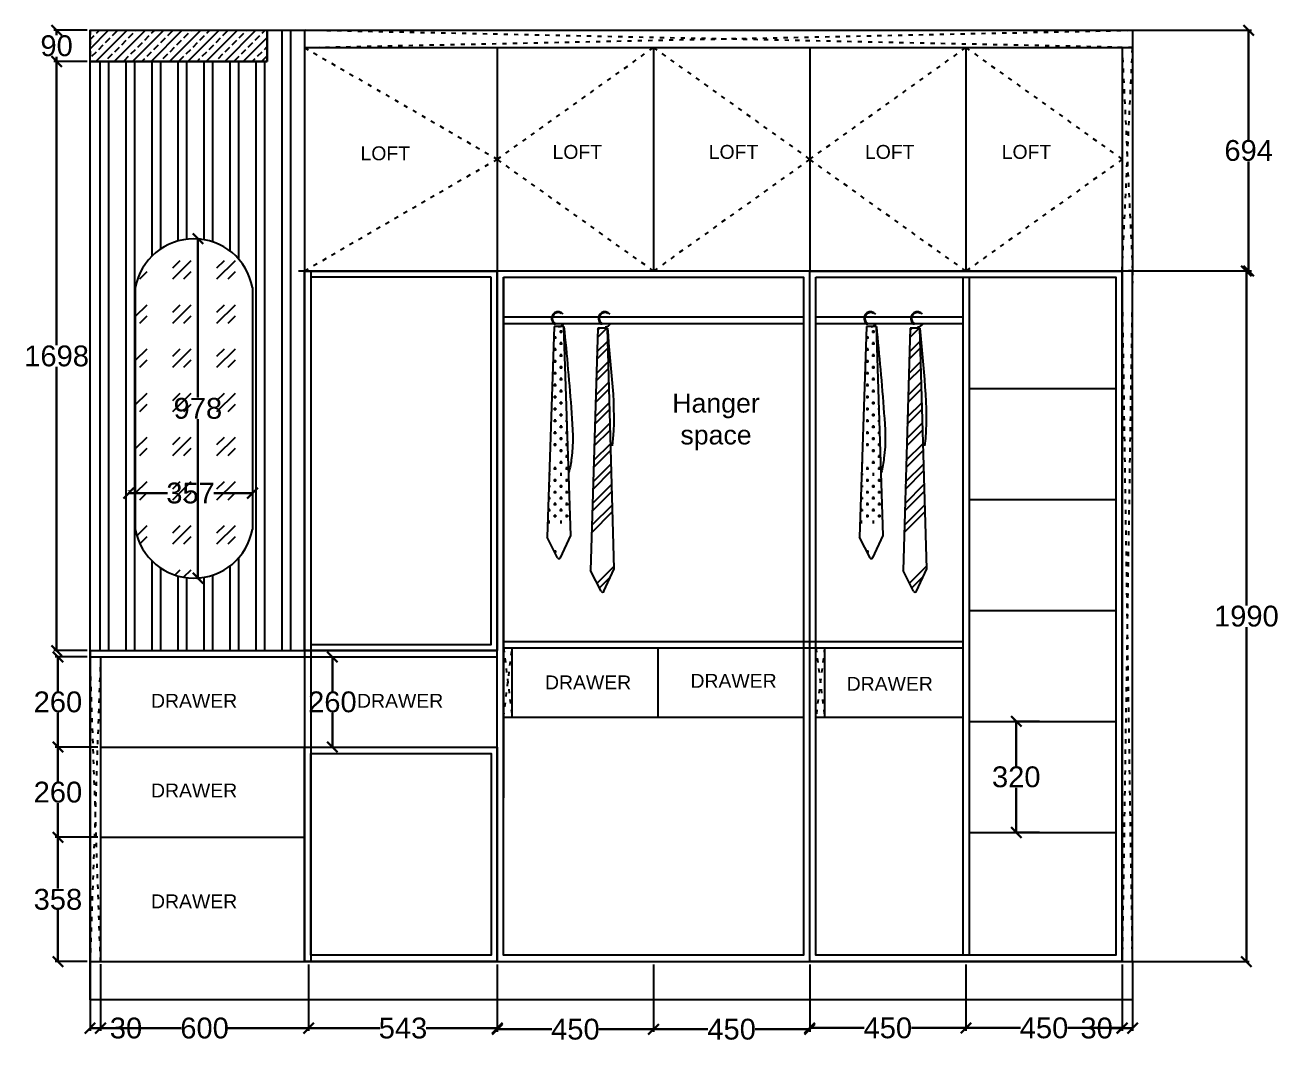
# Model space of a CAD drawing. Header units: millimetres. Extents: x 220712 to 1505573, y -354410 to 241923.
# Drawn here: x 325959 to 329568, y 90203 to 93137 of the extents above; entities that cross this region are included whole.
import ezdxf

# ---------------------------------------------------------------- set-up
doc = ezdxf.new("R2010")
doc.units = ezdxf.units.MM
doc.header["$MEASUREMENT"] = 0
doc.linetypes.add('ACAD_ISO03W100', pattern=[30, 12, -18])
doc.layers.add('Walls', color=253, linetype='Continuous')
doc.layers.add('Words', color=7, linetype='Continuous')
doc.styles.get("Standard").update_dxf_attribs({"font": 'arial.ttf'})
doc.dimstyles.get("Standard").update_dxf_attribs({"dimtxt": 60, "dimasz": 30, "dimexe": 7.75, "dimexo": 8.13, "dimgap": 0.63, "dimtad": 0, "dimtih": 1, "dimtoh": 1, "dimdec": 0, "dimzin": 0, "dimtxsty": 'Standard', "dimblk": 'OBLIQUE', "dimcen": 2.25, "dimclrd": 1, "dimclre": 1, "dimclrt": 1, "dimadec": 0, "dimazin": 0, "dimtfac": 1, "dimtdec": 0, "dimtofl": 0, "dimtmove": 0, "dimatfit": 3, "dimfxl": 1, "dimtolj": 1, "dimtzin": 0, "dimlwd": 30, "dimarcsym": 0})

# ---------------------------------------------------------------- blocks, each defined once
blk = doc.blocks.new('_Oblique')
at = {"color": 0, "linetype": 'ByBlock', "lineweight": -2}
blk.add_line((-0.5, -0.5), (0.5, 0.5), dxfattribs=at)
blk = doc.blocks.new('*D2726')
at = {"layer": 'Defpoints', "color": 0, "lineweight": -2, "transparency": 16777216}
for p in [(326050, 93121.5), (326146.5, 93121.5), (326146.5, 93031.5)]:
    blk.add_point(p, dxfattribs=at)
at = {"layer": 'Walls', "color": 1, "lineweight": -2, "transparency": 16777216}
for p, q in [((326138.4, 93121.5), (326042.3, 93121.5)), ((326138.4, 93031.5), (326042.3, 93031.5))]:
    blk.add_line(p, q, dxfattribs=at)
at = {"layer": 'Walls', "color": 1, "lineweight": 30, "transparency": 16777216}
for p, q in [((326050, 93121.5), (326050, 93107.8)), ((326050, 93031.5), (326050, 93045.2))]:
    blk.add_line(p, q, dxfattribs=at)
at = {"layer": 'Walls', "color": 1, "lineweight": 30, "transparency": 16777216, "xscale": 30, "yscale": 30, "zscale": 30}
for p, rotation in [((326050, 93121.5), 90), ((326050, 93031.5), 270)]:
    blk.add_blockref('_Oblique', p, dxfattribs=dict(at, rotation=rotation))
at = {"layer": 'Walls', "color": 1, "lineweight": -2, "transparency": 16777216, "insert": (326050, 93076.5), "char_height": 60, "attachment_point": 5}
blk.add_mtext('\\A1;90', dxfattribs=at)
blk = doc.blocks.new('*D2727')
at = {"layer": 'Defpoints', "color": 0, "lineweight": -2, "transparency": 16777216}
for p in [(326146.5, 93031.5), (326050, 91333.5), (326146.5, 91333.5)]:
    blk.add_point(p, dxfattribs=at)
at = {"layer": 'Walls', "color": 1, "lineweight": -2, "transparency": 16777216}
for p, q in [((326138.4, 93031.5), (326042.3, 93031.5)), ((326138.4, 91333.5), (326042.3, 91333.5))]:
    blk.add_line(p, q, dxfattribs=at)
at = {"layer": 'Walls', "color": 1, "lineweight": 30, "transparency": 16777216}
for p, q in [((326050, 93031.5), (326050, 92213.8)), ((326050, 91333.5), (326050, 92151.2))]:
    blk.add_line(p, q, dxfattribs=at)
at = {"layer": 'Walls', "color": 1, "lineweight": 30, "transparency": 16777216, "xscale": 30, "yscale": 30, "zscale": 30}
for p, rotation in [((326050, 93031.5), 90), ((326050, 91333.5), 270)]:
    blk.add_blockref('_Oblique', p, dxfattribs=dict(at, rotation=rotation))
at = {"layer": 'Walls', "color": 1, "lineweight": -2, "transparency": 16777216, "insert": (326050, 92182.5), "char_height": 60, "attachment_point": 5}
blk.add_mtext('\\A1;1698', dxfattribs=at)
blk = doc.blocks.new('*D2728')
at = {"layer": 'Defpoints', "color": 0, "lineweight": -2, "transparency": 16777216}
for p in [(326445.5, 92520.5), (326445.5, 91542.5), (326457, 91542.5)]:
    blk.add_point(p, dxfattribs=at)
at = {"layer": 'Walls', "color": 1, "lineweight": -2, "transparency": 16777216}
for p, q in [((326453.6, 92520.5), (326464.8, 92520.5)), ((326453.6, 91542.5), (326464.8, 91542.5))]:
    blk.add_line(p, q, dxfattribs=at)
at = {"layer": 'Walls', "color": 1, "lineweight": 30, "transparency": 16777216}
for p, q in [((326457, 92520.5), (326457, 92062.8)), ((326457, 91542.5), (326457, 92000.2))]:
    blk.add_line(p, q, dxfattribs=at)
at = {"layer": 'Walls', "color": 1, "lineweight": 30, "transparency": 16777216, "xscale": 30, "yscale": 30, "zscale": 30}
for p, rotation in [((326457, 92520.5), 90), ((326457, 91542.5), 270)]:
    blk.add_blockref('_Oblique', p, dxfattribs=dict(at, rotation=rotation))
at = {"layer": 'Walls', "color": 1, "lineweight": -2, "transparency": 16777216, "insert": (326457, 92031.5), "char_height": 60, "attachment_point": 5}
blk.add_mtext('\\A1;978', dxfattribs=at)
blk = doc.blocks.new('*D2729')
at = {"layer": 'Defpoints', "color": 0, "lineweight": -2, "transparency": 16777216}
for p in [(326257.5, 91787.4), (326614.3, 91787.4), (326614.3, 91787.4)]:
    blk.add_point(p, dxfattribs=at)
at = {"layer": 'Walls', "color": 1, "lineweight": -2, "transparency": 16777216}
for p, q in [((326257.5, 91795.6), (326257.5, 91795.2)), ((326614.3, 91795.6), (326614.3, 91795.2))]:
    blk.add_line(p, q, dxfattribs=at)
at = {"layer": 'Walls', "color": 1, "lineweight": 30, "transparency": 16777216}
for p, q in [((326257.5, 91787.4), (326369, 91787.4)), ((326614.3, 91787.4), (326502.8, 91787.4))]:
    blk.add_line(p, q, dxfattribs=at)
at = {"layer": 'Walls', "color": 1, "lineweight": 30, "transparency": 16777216, "xscale": 30, "yscale": 30, "zscale": 30, "rotation": 180}
blk.add_blockref('_Oblique', (326257.5, 91787.4), dxfattribs=at)
at = {"layer": 'Walls', "color": 1, "lineweight": 30, "transparency": 16777216, "xscale": 30, "yscale": 30, "zscale": 30}
blk.add_blockref('_Oblique', (326614.3, 91787.4), dxfattribs=at)
at = {"layer": 'Walls', "color": 1, "lineweight": -2, "transparency": 16777216, "insert": (326435.9, 91787.4), "char_height": 60, "attachment_point": 5}
blk.add_mtext('\\A1;357', dxfattribs=at)
blk = doc.blocks.new('*D2730')
at = {"layer": 'Defpoints', "color": 0, "lineweight": -2, "transparency": 16777216}
for p in [(326146.5, 91315.5), (326053.8, 91055.5), (326146.5, 91055.5)]:
    blk.add_point(p, dxfattribs=at)
at = {"layer": 'Walls', "color": 1, "lineweight": -2, "transparency": 16777216}
for p, q in [((326138.4, 91315.5), (326046, 91315.5)), ((326138.4, 91055.5), (326046, 91055.5))]:
    blk.add_line(p, q, dxfattribs=at)
at = {"layer": 'Walls', "color": 1, "lineweight": 30, "transparency": 16777216}
for p, q in [((326053.8, 91315.5), (326053.8, 91216.8)), ((326053.8, 91055.5), (326053.8, 91154.2))]:
    blk.add_line(p, q, dxfattribs=at)
at = {"layer": 'Walls', "color": 1, "lineweight": 30, "transparency": 16777216, "xscale": 30, "yscale": 30, "zscale": 30}
for p, rotation in [((326053.8, 91315.5), 90), ((326053.8, 91055.5), 270)]:
    blk.add_blockref('_Oblique', p, dxfattribs=dict(at, rotation=rotation))
at = {"layer": 'Walls', "color": 1, "lineweight": -2, "transparency": 16777216, "insert": (326053.8, 91185.5), "char_height": 60, "attachment_point": 5}
blk.add_mtext('\\A1;260', dxfattribs=at)
blk = doc.blocks.new('*D2731')
at = {"layer": 'Defpoints', "color": 0, "lineweight": -2, "transparency": 16777216}
for p in [(326176.5, 91055.5), (326053.8, 90795.5), (326176.5, 90795.5)]:
    blk.add_point(p, dxfattribs=at)
at = {"layer": 'Walls', "color": 1, "lineweight": -2, "transparency": 16777216}
for p, q in [((326168.4, 91055.5), (326046, 91055.5)), ((326168.4, 90795.5), (326046, 90795.5))]:
    blk.add_line(p, q, dxfattribs=at)
at = {"layer": 'Walls', "color": 1, "lineweight": 30, "transparency": 16777216}
for p, q in [((326053.8, 91055.5), (326053.8, 90956.8)), ((326053.8, 90795.5), (326053.8, 90894.2))]:
    blk.add_line(p, q, dxfattribs=at)
at = {"layer": 'Walls', "color": 1, "lineweight": 30, "transparency": 16777216, "xscale": 30, "yscale": 30, "zscale": 30}
for p, rotation in [((326053.8, 91055.5), 90), ((326053.8, 90795.5), 270)]:
    blk.add_blockref('_Oblique', p, dxfattribs=dict(at, rotation=rotation))
at = {"layer": 'Walls', "color": 1, "lineweight": -2, "transparency": 16777216, "insert": (326053.8, 90925.5), "char_height": 60, "attachment_point": 5}
blk.add_mtext('\\A1;260', dxfattribs=at)
blk = doc.blocks.new('*D2732')
at = {"layer": 'Defpoints', "color": 0, "lineweight": -2, "transparency": 16777216}
for p in [(326146.5, 90795.5), (326053.8, 90437.5), (326146.5, 90437.5)]:
    blk.add_point(p, dxfattribs=at)
at = {"layer": 'Walls', "color": 1, "lineweight": -2, "transparency": 16777216}
for p, q in [((326138.4, 90795.5), (326046, 90795.5)), ((326138.4, 90437.5), (326046, 90437.5))]:
    blk.add_line(p, q, dxfattribs=at)
at = {"layer": 'Walls', "color": 1, "lineweight": 30, "transparency": 16777216}
for p, q in [((326053.8, 90795.5), (326053.8, 90647.8)), ((326053.8, 90437.5), (326053.8, 90585.2))]:
    blk.add_line(p, q, dxfattribs=at)
at = {"layer": 'Walls', "color": 1, "lineweight": 30, "transparency": 16777216, "xscale": 30, "yscale": 30, "zscale": 30}
for p, rotation in [((326053.8, 90795.5), 90), ((326053.8, 90437.5), 270)]:
    blk.add_blockref('_Oblique', p, dxfattribs=dict(at, rotation=rotation))
at = {"layer": 'Walls', "color": 1, "lineweight": -2, "transparency": 16777216, "insert": (326053.8, 90616.5), "char_height": 60, "attachment_point": 5}
blk.add_mtext('\\A1;358', dxfattribs=at)
blk = doc.blocks.new('*D2733')
at = {"layer": 'Defpoints', "color": 0, "lineweight": -2, "transparency": 16777216}
for p in [(326816, 91315.5), (326816, 91055.5), (326844.5, 91055.5)]:
    blk.add_point(p, dxfattribs=at)
at = {"layer": 'Walls', "color": 1, "lineweight": -2, "transparency": 16777216}
for p, q in [((326824.1, 91315.5), (326852.3, 91315.5)), ((326824.1, 91055.5), (326852.3, 91055.5))]:
    blk.add_line(p, q, dxfattribs=at)
at = {"layer": 'Walls', "color": 1, "lineweight": 30, "transparency": 16777216}
for p, q in [((326844.5, 91315.5), (326844.5, 91216.8)), ((326844.5, 91055.5), (326844.5, 91154.2))]:
    blk.add_line(p, q, dxfattribs=at)
at = {"layer": 'Walls', "color": 1, "lineweight": 30, "transparency": 16777216, "xscale": 30, "yscale": 30, "zscale": 30}
for p, rotation in [((326844.5, 91315.5), 90), ((326844.5, 91055.5), 270)]:
    blk.add_blockref('_Oblique', p, dxfattribs=dict(at, rotation=rotation))
at = {"layer": 'Walls', "color": 1, "lineweight": -2, "transparency": 16777216, "insert": (326844.5, 91185.5), "char_height": 60, "attachment_point": 5}
blk.add_mtext('\\A1;260', dxfattribs=at)
blk = doc.blocks.new('*D2739')
at = {"layer": 'Defpoints', "color": 0, "lineweight": -2, "transparency": 16777216}
for p in [(326146.5, 90437.5), (326176.5, 90438.5), (326176.5, 90245.5)]:
    blk.add_point(p, dxfattribs=at)
at = {"layer": 'Walls', "color": 1, "lineweight": -2, "transparency": 16777216}
for p, q in [((326146.5, 90429.4), (326146.5, 90237.8)), ((326176.5, 90430.4), (326176.5, 90237.8))]:
    blk.add_line(p, q, dxfattribs=at)
at = {"layer": 'Walls', "color": 1, "lineweight": 30, "transparency": 16777216}
for p, q in [((326146.5, 90245.5), (326176.5, 90245.5)), ((326176.5, 90245.5), (326206.5, 90245.5))]:
    blk.add_line(p, q, dxfattribs=at)
at = {"layer": 'Walls', "color": 1, "lineweight": 30, "transparency": 16777216, "xscale": 30, "yscale": 30, "zscale": 30, "rotation": 180}
blk.add_blockref('_Oblique', (326146.5, 90245.5), dxfattribs=at)
at = {"layer": 'Walls', "color": 1, "lineweight": 30, "transparency": 16777216, "xscale": 30, "yscale": 30, "zscale": 30}
blk.add_blockref('_Oblique', (326176.5, 90245.5), dxfattribs=at)
at = {"layer": 'Walls', "color": 1, "lineweight": -2, "transparency": 16777216, "insert": (326249.9, 90245.5), "char_height": 60, "attachment_point": 5}
blk.add_mtext('\\A1;30', dxfattribs=at)
blk = doc.blocks.new('*D2740')
at = {"layer": 'Defpoints', "color": 0, "lineweight": -2, "transparency": 16777216}
for p in [(326176.5, 90437.5), (326776, 90437.5), (326776, 90245.5)]:
    blk.add_point(p, dxfattribs=at)
at = {"layer": 'Walls', "color": 1, "lineweight": -2, "transparency": 16777216}
for p, q in [((326176.5, 90429.4), (326176.5, 90237.8)), ((326776, 90429.4), (326776, 90237.8))]:
    blk.add_line(p, q, dxfattribs=at)
at = {"layer": 'Walls', "color": 1, "lineweight": 30, "transparency": 16777216}
for p, q in [((326176.5, 90245.5), (326409.3, 90245.5)), ((326776, 90245.5), (326543.2, 90245.5))]:
    blk.add_line(p, q, dxfattribs=at)
at = {"layer": 'Walls', "color": 1, "lineweight": 30, "transparency": 16777216, "xscale": 30, "yscale": 30, "zscale": 30, "rotation": 180}
blk.add_blockref('_Oblique', (326176.5, 90245.5), dxfattribs=at)
at = {"layer": 'Walls', "color": 1, "lineweight": 30, "transparency": 16777216, "xscale": 30, "yscale": 30, "zscale": 30}
blk.add_blockref('_Oblique', (326776, 90245.5), dxfattribs=at)
at = {"layer": 'Walls', "color": 1, "lineweight": -2, "transparency": 16777216, "insert": (326476.2, 90245.5), "char_height": 60, "attachment_point": 5}
blk.add_mtext('\\A1;600', dxfattribs=at)
blk = doc.blocks.new('*D2741')
at = {"layer": 'Defpoints', "color": 0, "lineweight": -2, "transparency": 16777216}
for p in [(329119.5, 90437.5), (329149.5, 90437.5), (329119.5, 90245.5)]:
    blk.add_point(p, dxfattribs=at)
at = {"layer": 'Walls', "color": 1, "lineweight": -2, "transparency": 16777216}
for p, q in [((329119.5, 90429.4), (329119.5, 90237.8)), ((329149.5, 90429.4), (329149.5, 90237.8))]:
    blk.add_line(p, q, dxfattribs=at)
at = {"layer": 'Walls', "color": 1, "lineweight": 30, "transparency": 16777216}
for p, q in [((329119.5, 90245.5), (329089.5, 90245.5)), ((329149.5, 90245.5), (329119.5, 90245.5))]:
    blk.add_line(p, q, dxfattribs=at)
at = {"layer": 'Walls', "color": 1, "lineweight": 30, "transparency": 16777216, "xscale": 30, "yscale": 30, "zscale": 30, "rotation": 180}
blk.add_blockref('_Oblique', (329119.5, 90245.5), dxfattribs=at)
at = {"layer": 'Walls', "color": 1, "lineweight": 30, "transparency": 16777216, "xscale": 30, "yscale": 30, "zscale": 30}
blk.add_blockref('_Oblique', (329149.5, 90245.5), dxfattribs=at)
at = {"layer": 'Walls', "color": 1, "lineweight": -2, "transparency": 16777216, "insert": (329046, 90245.5), "char_height": 60, "attachment_point": 5}
blk.add_mtext('\\A1;30', dxfattribs=at)
blk = doc.blocks.new('*D2734')
at = {"layer": 'Defpoints', "color": 0, "lineweight": -2, "transparency": 16777216}
for p in [(328669.5, 90437.5), (329119.5, 90437.5), (329119.5, 90246)]:
    blk.add_point(p, dxfattribs=at)
at = {"layer": 'Walls', "color": 1, "lineweight": -2, "transparency": 16777216}
for p, q in [((328669.5, 90429.4), (328669.5, 90238.2)), ((329119.5, 90429.4), (329119.5, 90238.2))]:
    blk.add_line(p, q, dxfattribs=at)
at = {"layer": 'Walls', "color": 1, "lineweight": 30, "transparency": 16777216}
for p, q in [((328669.5, 90246), (328826.5, 90246)), ((329119.5, 90246), (328962.5, 90246))]:
    blk.add_line(p, q, dxfattribs=at)
at = {"layer": 'Walls', "color": 1, "lineweight": 30, "transparency": 16777216, "xscale": 30, "yscale": 30, "zscale": 30, "rotation": 180}
blk.add_blockref('_Oblique', (328669.5, 90246), dxfattribs=at)
at = {"layer": 'Walls', "color": 1, "lineweight": 30, "transparency": 16777216, "xscale": 30, "yscale": 30, "zscale": 30}
blk.add_blockref('_Oblique', (329119.5, 90246), dxfattribs=at)
at = {"layer": 'Walls', "color": 1, "lineweight": -2, "transparency": 16777216, "insert": (328894.5, 90246), "char_height": 60, "attachment_point": 5}
blk.add_mtext('\\A1;450', dxfattribs=at)
blk = doc.blocks.new('*D2735')
at = {"layer": 'Defpoints', "color": 0, "lineweight": -2, "transparency": 16777216}
for p in [(328219.5, 90437.5), (328669.5, 90437.5), (328219.5, 90246)]:
    blk.add_point(p, dxfattribs=at)
at = {"layer": 'Walls', "color": 1, "lineweight": -2, "transparency": 16777216}
for p, q in [((328219.5, 90429.4), (328219.5, 90238.2)), ((328669.5, 90429.4), (328669.5, 90238.2))]:
    blk.add_line(p, q, dxfattribs=at)
at = {"layer": 'Walls', "color": 1, "lineweight": 30, "transparency": 16777216}
for p, q in [((328219.5, 90246), (328376.5, 90246)), ((328669.5, 90246), (328512.5, 90246))]:
    blk.add_line(p, q, dxfattribs=at)
at = {"layer": 'Walls', "color": 1, "lineweight": 30, "transparency": 16777216, "xscale": 30, "yscale": 30, "zscale": 30, "rotation": 180}
blk.add_blockref('_Oblique', (328219.5, 90246), dxfattribs=at)
at = {"layer": 'Walls', "color": 1, "lineweight": 30, "transparency": 16777216, "xscale": 30, "yscale": 30, "zscale": 30}
blk.add_blockref('_Oblique', (328669.5, 90246), dxfattribs=at)
at = {"layer": 'Walls', "color": 1, "lineweight": -2, "transparency": 16777216, "insert": (328444.5, 90246), "char_height": 60, "attachment_point": 5}
blk.add_mtext('\\A1;450', dxfattribs=at)
blk = doc.blocks.new('*D2736')
at = {"layer": 'Defpoints', "color": 0, "lineweight": -2, "transparency": 16777216}
for p in [(327769.5, 90437.5), (328219.5, 90437.5), (327769.5, 90242.2)]:
    blk.add_point(p, dxfattribs=at)
at = {"layer": 'Walls', "color": 1, "lineweight": -2, "transparency": 16777216}
for p, q in [((327769.5, 90429.4), (327769.5, 90234.5)), ((328219.5, 90429.4), (328219.5, 90234.5))]:
    blk.add_line(p, q, dxfattribs=at)
at = {"layer": 'Walls', "color": 1, "lineweight": 30, "transparency": 16777216}
for p, q in [((327769.5, 90242.2), (327926.5, 90242.2)), ((328219.5, 90242.2), (328062.5, 90242.2))]:
    blk.add_line(p, q, dxfattribs=at)
at = {"layer": 'Walls', "color": 1, "lineweight": 30, "transparency": 16777216, "xscale": 30, "yscale": 30, "zscale": 30, "rotation": 180}
blk.add_blockref('_Oblique', (327769.5, 90242.2), dxfattribs=at)
at = {"layer": 'Walls', "color": 1, "lineweight": 30, "transparency": 16777216, "xscale": 30, "yscale": 30, "zscale": 30}
blk.add_blockref('_Oblique', (328219.5, 90242.2), dxfattribs=at)
at = {"layer": 'Walls', "color": 1, "lineweight": -2, "transparency": 16777216, "insert": (327994.5, 90242.2), "char_height": 60, "attachment_point": 5}
blk.add_mtext('\\A1;450', dxfattribs=at)
blk = doc.blocks.new('*D2737')
at = {"layer": 'Defpoints', "color": 0, "lineweight": -2, "transparency": 16777216}
for p in [(327319.5, 90437.5), (327769.5, 90437.5), (327319.5, 90242.2)]:
    blk.add_point(p, dxfattribs=at)
at = {"layer": 'Walls', "color": 1, "lineweight": -2, "transparency": 16777216}
for p, q in [((327319.5, 90429.4), (327319.5, 90234.5)), ((327769.5, 90429.4), (327769.5, 90234.5))]:
    blk.add_line(p, q, dxfattribs=at)
at = {"layer": 'Walls', "color": 1, "lineweight": 30, "transparency": 16777216}
for p, q in [((327319.5, 90242.2), (327476.5, 90242.2)), ((327769.5, 90242.2), (327612.5, 90242.2))]:
    blk.add_line(p, q, dxfattribs=at)
at = {"layer": 'Walls', "color": 1, "lineweight": 30, "transparency": 16777216, "xscale": 30, "yscale": 30, "zscale": 30, "rotation": 180}
blk.add_blockref('_Oblique', (327319.5, 90242.2), dxfattribs=at)
at = {"layer": 'Walls', "color": 1, "lineweight": 30, "transparency": 16777216, "xscale": 30, "yscale": 30, "zscale": 30}
blk.add_blockref('_Oblique', (327769.5, 90242.2), dxfattribs=at)
at = {"layer": 'Walls', "color": 1, "lineweight": -2, "transparency": 16777216, "insert": (327544.5, 90242.2), "char_height": 60, "attachment_point": 5}
blk.add_mtext('\\A1;450', dxfattribs=at)
blk = doc.blocks.new('*D2724')
at = {"layer": 'Defpoints', "color": 0, "lineweight": -2, "transparency": 16777216}
for p in [(326776, 90437.5), (327319.5, 90437.5), (326776, 90245.5)]:
    blk.add_point(p, dxfattribs=at)
at = {"layer": 'Walls', "color": 1, "lineweight": -2, "transparency": 16777216}
for p, q in [((326776, 90429.4), (326776, 90237.8)), ((327319.5, 90429.4), (327319.5, 90237.8))]:
    blk.add_line(p, q, dxfattribs=at)
at = {"layer": 'Walls', "color": 1, "lineweight": 30, "transparency": 16777216}
for p, q in [((326776, 90245.5), (326980.8, 90245.5)), ((327319.5, 90245.5), (327114.7, 90245.5))]:
    blk.add_line(p, q, dxfattribs=at)
at = {"layer": 'Walls', "color": 1, "lineweight": 30, "transparency": 16777216, "xscale": 30, "yscale": 30, "zscale": 30, "rotation": 180}
blk.add_blockref('_Oblique', (326776, 90245.5), dxfattribs=at)
at = {"layer": 'Walls', "color": 1, "lineweight": 30, "transparency": 16777216, "xscale": 30, "yscale": 30, "zscale": 30}
blk.add_blockref('_Oblique', (327319.5, 90245.5), dxfattribs=at)
at = {"layer": 'Walls', "color": 1, "lineweight": -2, "transparency": 16777216, "insert": (327047.8, 90245.5), "char_height": 60, "attachment_point": 5}
blk.add_mtext('\\A1;543', dxfattribs=at)
blk = doc.blocks.new('*D2742')
at = {"layer": 'Defpoints', "color": 0, "lineweight": -2, "transparency": 16777216}
for p in [(329119.5, 92428), (329119.5, 90437.5), (329477.5, 90437.5)]:
    blk.add_point(p, dxfattribs=at)
at = {"layer": 'Walls', "color": 1, "lineweight": -2, "transparency": 16777216}
for p, q in [((329127.6, 92428), (329485.3, 92428)), ((329127.6, 90437.5), (329485.3, 90437.5))]:
    blk.add_line(p, q, dxfattribs=at)
at = {"layer": 'Walls', "color": 1, "lineweight": 30, "transparency": 16777216}
for p, q in [((329477.5, 92428), (329477.5, 91464)), ((329477.5, 90437.5), (329477.5, 91401.5))]:
    blk.add_line(p, q, dxfattribs=at)
at = {"layer": 'Walls', "color": 1, "lineweight": 30, "transparency": 16777216, "xscale": 30, "yscale": 30, "zscale": 30}
for p, rotation in [((329477.5, 92428), 90), ((329477.5, 90437.5), 270)]:
    blk.add_blockref('_Oblique', p, dxfattribs=dict(at, rotation=rotation))
at = {"layer": 'Walls', "color": 1, "lineweight": -2, "transparency": 16777216, "insert": (329477.5, 91432.7), "char_height": 60, "attachment_point": 5}
blk.add_mtext('\\A1;1990', dxfattribs=at)
blk = doc.blocks.new('*D2725')
at = {"layer": 'Defpoints', "color": 0, "lineweight": -2, "transparency": 16777216}
for p in [(329119.5, 93121.5), (329484, 93121.5), (329119.5, 92428)]:
    blk.add_point(p, dxfattribs=at)
at = {"layer": 'Walls', "color": 1, "lineweight": -2, "transparency": 16777216}
for p, q in [((329127.6, 93121.5), (329491.8, 93121.5)), ((329127.6, 92428), (329491.8, 92428))]:
    blk.add_line(p, q, dxfattribs=at)
at = {"layer": 'Walls', "color": 1, "lineweight": 30, "transparency": 16777216}
for p, q in [((329484, 93121.5), (329484, 92806)), ((329484, 92428), (329484, 92743.5))]:
    blk.add_line(p, q, dxfattribs=at)
at = {"layer": 'Walls', "color": 1, "lineweight": 30, "transparency": 16777216, "xscale": 30, "yscale": 30, "zscale": 30}
for p, rotation in [((329484, 93121.5), 90), ((329484, 92428), 270)]:
    blk.add_blockref('_Oblique', p, dxfattribs=dict(at, rotation=rotation))
at = {"layer": 'Walls', "color": 1, "lineweight": -2, "transparency": 16777216, "insert": (329484, 92774.7), "char_height": 60, "attachment_point": 5}
blk.add_mtext('\\A1;694', dxfattribs=at)
blk = doc.blocks.new('*D2779')
at = {"layer": 'Defpoints', "color": 0, "lineweight": -2, "transparency": 16777216}
for p in [(328814.5, 91129.5), (328890, 91129.5), (328890, 90809.5)]:
    blk.add_point(p, dxfattribs=at)
at = {"layer": 'Walls', "color": 1, "lineweight": -2, "transparency": 16777216}
for p, q in [((328881.9, 91129.5), (328806.8, 91129.5)), ((328881.9, 90809.5), (328806.8, 90809.5))]:
    blk.add_line(p, q, dxfattribs=at)
at = {"layer": 'Walls', "color": 1, "lineweight": 30, "transparency": 16777216}
for p, q in [((328814.5, 91129.5), (328814.5, 91000.8)), ((328814.5, 90809.5), (328814.5, 90938.2))]:
    blk.add_line(p, q, dxfattribs=at)
at = {"layer": 'Walls', "color": 1, "lineweight": 30, "transparency": 16777216, "xscale": 30, "yscale": 30, "zscale": 30}
for p, rotation in [((328814.5, 91129.5), 90), ((328814.5, 90809.5), 270)]:
    blk.add_blockref('_Oblique', p, dxfattribs=dict(at, rotation=rotation))
at = {"layer": 'Walls', "color": 1, "lineweight": -2, "transparency": 16777216, "insert": (328814.5, 90969.5), "char_height": 60, "attachment_point": 5}
blk.add_mtext('\\A1;320', dxfattribs=at)

msp = doc.modelspace()

# ---------------------------------------------------------------- hatches: boundary and pattern name
at = {"layer": 'Walls', "lineweight": -2, "true_color": 0xcd6928}
h = msp.add_hatch(dxfattribs=at)
h.set_pattern_fill('ANSI32', color=32, scale=200, angle=45)
h.paths.add_polyline_path([(326146.5, 92427.5), (326146.5, 91333.5), (326746.5, 91333.5), (326746.5, 93121.5), (326656.5, 93121.5), (326656.5, 93031.5), (326146.5, 93031.5)])
h.paths.add_polyline_path([(326614.3, 92380), (326614.3, 91683, -0.832589), (326276.7, 91683), (326276.7, 92380, -0.832589)], flags=16)
at = {"layer": 'Walls', "lineweight": -2}
h = msp.add_hatch(dxfattribs=at)
h.set_pattern_fill('ANSI33', color=256, scale=150)
h.set_pattern_definition([(45, (4241, 0), (-26.5165043, 26.5165043), []), (45, (4267.517, 0), (-26.5165043, 26.5165043), [18.75, -9.375])])
h.paths.add_polyline_path([(326656.5, 93121.5), (326146.5, 93121.5), (326146.5, 93031.5), (326656.5, 93031.5)])
at = {"layer": 'Walls', "linetype": 'ACAD_ISO03W100', "lineweight": -2, "true_color": 0x7aafdf}
h = msp.add_hatch(dxfattribs=at)
h.set_pattern_fill('GOST_GLASS', color=143, scale=15)
h.set_pattern_definition([(45, (4241, 0), (127.27922, 0), [75, -105]), (45, (4272.82, 0), (127.27922, 0), [30, -150]), (45, (4241, 31.82), (127.27922, 0), [30, -150])])
h.paths.add_polyline_path([(326614.3, 92380, 0.832589), (326276.7, 92380), (326276.7, 91683, 0.832589), (326614.3, 91683)])

# ---------------------------------------------------------------- linework, layer by layer
at = {"color": 18, "true_color": 0x000000}
for p, q in [((327483.3, 92268.1), (327463.2, 91660.7)), ((327511.6, 92268.1), (327483.3, 92268.1)), ((327486, 92266), (327486, 92268.1)), ((327498.9, 92253.2), (327507.5, 92253.2)), ((327503.2, 92248.9), (327503.2, 92257.4)), ((327531.1, 91665.1), (327511.6, 92268.1)), ((327608.7, 92263.3), (327588.5, 91564.6)), ((327607.9, 92236), (327635.2, 92263.3)), ((327608.5, 92256.8), (327615, 92263.3)), ((327637, 92263.3), (327608.7, 92263.3)), ((327656.5, 91569), (327637, 92263.3)), ((328383.3, 92268.1), (328363.2, 91660.7)), ((328411.6, 92268.1), (328383.3, 92268.1)), ((328386, 92266), (328386, 92268.1)), ((328398.9, 92253.2), (328407.5, 92253.2)), ((328403.2, 92248.9), (328403.2, 92257.4)), ((328431.1, 91665.1), (328411.6, 92268.1)), ((328508.7, 92263.3), (328488.5, 91564.6)), ((328507.9, 92236), (328535.2, 92263.3)), ((328508.5, 92256.8), (328515, 92263.3)), ((328537, 92263.3), (328508.7, 92263.3)), ((328556.5, 91569), (328537, 92263.3)), ((327482.3, 92236), (327490.3, 92236)), ((327486, 92231.7), (327486, 92240.3)), ((327498.9, 92218.9), (327507.5, 92218.9)), ((327503.2, 92214.6), (327503.2, 92223.2)), ((327606.7, 92194.4), (327638, 92225.7)), ((328382.3, 92236), (328390.3, 92236)), ((328386, 92231.7), (328386, 92240.3)), ((328398.9, 92218.9), (328407.5, 92218.9)), ((328403.2, 92214.6), (328403.2, 92223.2)), ((328506.7, 92194.4), (328538, 92225.7)), ((327481.7, 92201.7), (327490.3, 92201.7)), ((327486, 92197.4), (327486, 92206)), ((327498.9, 92184.6), (327507.5, 92184.6)), ((327503.2, 92180.3), (327503.2, 92188.9)), ((327606.1, 92173.6), (327638.6, 92206.1)), ((328381.7, 92201.7), (328390.3, 92201.7)), ((328386, 92197.4), (328386, 92206)), ((328398.9, 92184.6), (328407.5, 92184.6)), ((328403.2, 92180.3), (328403.2, 92188.9)), ((328506.1, 92173.6), (328538.6, 92206.1)), ((327481.7, 92167.4), (327490.3, 92167.4)), ((327486, 92163.1), (327486, 92171.7)), ((327498.9, 92150.3), (327507.5, 92150.3)), ((327503.2, 92146), (327503.2, 92154.6)), ((327604.3, 92111.2), (327640.2, 92147.1)), ((327604.9, 92132), (327639.7, 92166.8)), ((328381.7, 92167.4), (328390.3, 92167.4)), ((328386, 92163.1), (328386, 92171.7)), ((328398.9, 92150.3), (328407.5, 92150.3)), ((328403.2, 92146), (328403.2, 92154.6)), ((328504.3, 92111.2), (328540.2, 92147.1)), ((328504.9, 92132), (328539.7, 92166.8)), ((327481.7, 92133.1), (327490.3, 92133.1)), ((327486, 92128.9), (327486, 92137.4)), ((327498.9, 92116), (327507.5, 92116)), ((327503.2, 92111.7), (327503.2, 92120.3)), ((327603.1, 92069.5), (327641.4, 92107.8)), ((328381.7, 92133.1), (328390.3, 92133.1)), ((328386, 92128.9), (328386, 92137.4)), ((328398.9, 92116), (328407.5, 92116)), ((328403.2, 92111.7), (328403.2, 92120.3)), ((328503.1, 92069.5), (328541.4, 92107.8)), ((327481.7, 92098.9), (327490.3, 92098.9)), ((327486, 92094.6), (327486, 92103.1)), ((327498.9, 92081.7), (327507.5, 92081.7)), ((327503.2, 92077.4), (327503.2, 92086)), ((327516, 92098.9), (327517.1, 92098.9)), ((327602.5, 92048.7), (327641.9, 92088.2)), ((328381.7, 92098.9), (328390.3, 92098.9)), ((328386, 92094.6), (328386, 92103.1)), ((328398.9, 92081.7), (328407.5, 92081.7)), ((328403.2, 92077.4), (328403.2, 92086)), ((328416, 92098.9), (328417.1, 92098.9)), ((328502.5, 92048.7), (328541.9, 92088.2)), ((327481.7, 92064.6), (327490.3, 92064.6)), ((327486, 92060.3), (327486, 92068.9)), ((327498.9, 92047.4), (327507.5, 92047.4)), ((327503.2, 92043.1), (327503.2, 92051.7)), ((327516, 92064.6), (327518.2, 92064.6)), ((327601.3, 92007.1), (327643, 92048.9)), ((328381.7, 92064.6), (328390.3, 92064.6)), ((328386, 92060.3), (328386, 92068.9)), ((328398.9, 92047.4), (328407.5, 92047.4)), ((328403.2, 92043.1), (328403.2, 92051.7)), ((328416, 92064.6), (328418.2, 92064.6)), ((328501.3, 92007.1), (328543, 92048.9)), ((327481.7, 92030.3), (327490.3, 92030.3)), ((327486, 92026), (327486, 92034.6)), ((327486, 91991.7), (327486, 92000.3)), ((327498.9, 92013.1), (327507.5, 92013.1)), ((327503.2, 92008.8), (327503.2, 92017.4)), ((327516, 92030.3), (327519.3, 92030.3)), ((327520.3, 91991.7), (327520.3, 91999.6)), ((327600.7, 91986.3), (327643.6, 92029.2)), ((328381.7, 92030.3), (328390.3, 92030.3)), ((328386, 92026), (328386, 92034.6)), ((328386, 91991.7), (328386, 92000.3)), ((328398.9, 92013.1), (328407.5, 92013.1)), ((328403.2, 92008.8), (328403.2, 92017.4)), ((328416, 92030.3), (328419.3, 92030.3)), ((328420.3, 91991.7), (328420.3, 91999.6)), ((328500.7, 91986.3), (328543.6, 92029.2)), ((327481.7, 91996), (327490.3, 91996)), ((327486, 91957.4), (327486, 91966)), ((327498.9, 91978.8), (327507.5, 91978.8)), ((327503.2, 91974.6), (327503.2, 91983.1)), ((327516, 91996), (327520.4, 91996)), ((327520.3, 91957.4), (327520.3, 91966)), ((327598.9, 91923.9), (327645.2, 91970.2)), ((327599.5, 91944.7), (327644.7, 91989.9)), ((328381.7, 91996), (328390.3, 91996)), ((328386, 91957.4), (328386, 91966)), ((328398.9, 91978.8), (328407.5, 91978.8)), ((328403.2, 91974.6), (328403.2, 91983.1)), ((328416, 91996), (328420.4, 91996)), ((328420.3, 91957.4), (328420.3, 91966)), ((328498.9, 91923.9), (328545.2, 91970.2)), ((328499.5, 91944.7), (328544.7, 91989.9)), ((327472.6, 91944.5), (327473.2, 91944.5)), ((327481.7, 91961.7), (327490.3, 91961.7)), ((327481.7, 91927.4), (327490.3, 91927.4)), ((327486, 91923.1), (327486, 91931.7)), ((327498.9, 91944.5), (327507.5, 91944.5)), ((327503.2, 91940.3), (327503.2, 91948.8)), ((327516, 91961.7), (327521.5, 91961.7)), ((327516, 91927.4), (327522.7, 91927.4)), ((327520.3, 91923.1), (327520.3, 91931.7)), ((327597.7, 91882.3), (327646.3, 91930.9)), ((328372.6, 91944.5), (328373.2, 91944.5)), ((328381.7, 91961.7), (328390.3, 91961.7)), ((328381.7, 91927.4), (328390.3, 91927.4)), ((328386, 91923.1), (328386, 91931.7)), ((328398.9, 91944.5), (328407.5, 91944.5)), ((328403.2, 91940.3), (328403.2, 91948.8)), ((328416, 91961.7), (328421.5, 91961.7)), ((328416, 91927.4), (328422.7, 91927.4)), ((328420.3, 91923.1), (328420.3, 91931.7)), ((328497.7, 91882.3), (328546.3, 91930.9)), ((327471.4, 91910.3), (327473.2, 91910.3)), ((327498.9, 91910.3), (327507.5, 91910.3)), ((327503.2, 91906), (327503.2, 91914.5)), ((327516, 91893.1), (327523.8, 91893.1)), ((327520.3, 91888.8), (327520.3, 91897.4)), ((327597.1, 91861.5), (327646.9, 91911.3)), ((328371.4, 91910.3), (328373.2, 91910.3)), ((328398.9, 91910.3), (328407.5, 91910.3)), ((328403.2, 91906), (328403.2, 91914.5)), ((328416, 91893.1), (328423.8, 91893.1)), ((328420.3, 91888.8), (328420.3, 91897.4)), ((328497.1, 91861.5), (328546.9, 91911.3)), ((327470.3, 91876), (327473.2, 91876)), ((327481.7, 91858.8), (327490.3, 91858.8)), ((327486, 91854.5), (327486, 91863.1)), ((327498.9, 91876), (327507.5, 91876)), ((327503.2, 91871.7), (327503.2, 91880.3)), ((327516, 91858.8), (327524.6, 91858.8)), ((327520.3, 91854.5), (327520.3, 91863.1)), ((327595.9, 91819.9), (327648, 91872)), ((328370.3, 91876), (328373.2, 91876)), ((328381.7, 91858.8), (328390.3, 91858.8)), ((328386, 91854.5), (328386, 91863.1)), ((328398.9, 91876), (328407.5, 91876)), ((328403.2, 91871.7), (328403.2, 91880.3)), ((328416, 91858.8), (328424.6, 91858.8)), ((328420.3, 91854.5), (328420.3, 91863.1)), ((328495.9, 91819.9), (328548, 91872)), ((327469.2, 91841.7), (327473.2, 91841.7)), ((327481.7, 91824.5), (327490.3, 91824.5)), ((327486, 91820.2), (327486, 91828.8)), ((327503.2, 91837.4), (327503.2, 91846)), ((327516, 91824.5), (327524.6, 91824.5)), ((327520.3, 91820.2), (327520.3, 91828.8)), ((327595.3, 91799.1), (327648.5, 91852.3)), ((328369.2, 91841.7), (328373.2, 91841.7)), ((328381.7, 91824.5), (328390.3, 91824.5)), ((328386, 91820.2), (328386, 91828.8)), ((328403.2, 91837.4), (328403.2, 91846)), ((328416, 91824.5), (328424.6, 91824.5)), ((328420.3, 91820.2), (328420.3, 91828.8)), ((328495.3, 91799.1), (328548.5, 91852.3)), ((327468, 91807.4), (327473.2, 91807.4)), ((327468.9, 91803.1), (327468.9, 91811.7)), ((327481.7, 91790.2), (327490.3, 91790.2)), ((327486, 91786), (327486, 91794.5)), ((327498.9, 91807.4), (327507.5, 91807.4)), ((327503.2, 91803.1), (327503.2, 91811.7)), ((327516, 91790.2), (327524.6, 91790.2)), ((327520.3, 91786), (327520.3, 91794.5)), ((327593.5, 91736.6), (327650.2, 91793.4)), ((327594.1, 91757.4), (327649.6, 91813)), ((328368, 91807.4), (328373.2, 91807.4)), ((328368.9, 91803.1), (328368.9, 91811.7)), ((328381.7, 91790.2), (328390.3, 91790.2)), ((328386, 91786), (328386, 91794.5)), ((328398.9, 91807.4), (328407.5, 91807.4)), ((328403.2, 91803.1), (328403.2, 91811.7)), ((328416, 91790.2), (328424.6, 91790.2)), ((328420.3, 91786), (328420.3, 91794.5)), ((328493.5, 91736.6), (328550.2, 91793.4)), ((328494.1, 91757.4), (328549.6, 91813)), ((327466.9, 91773.1), (327473.2, 91773.1)), ((327468.9, 91768.8), (327468.9, 91777.4)), ((327481.7, 91756), (327490.3, 91756)), ((327486, 91751.7), (327486, 91760.2)), ((327498.9, 91773.1), (327507.5, 91773.1)), ((327503.2, 91768.8), (327503.2, 91777.4)), ((327516, 91756), (327524.6, 91756)), ((327520.3, 91751.7), (327520.3, 91760.2)), ((327592.3, 91695), (327651.3, 91754.1)), ((328366.9, 91773.1), (328373.2, 91773.1)), ((328368.9, 91768.8), (328368.9, 91777.4)), ((328381.7, 91756), (328390.3, 91756)), ((328386, 91751.7), (328386, 91760.2)), ((328398.9, 91773.1), (328407.5, 91773.1)), ((328403.2, 91768.8), (328403.2, 91777.4)), ((328416, 91756), (328424.6, 91756)), ((328420.3, 91751.7), (328420.3, 91760.2)), ((328492.3, 91695), (328551.3, 91754.1)), ((327465.7, 91738.8), (327473.2, 91738.8)), ((327468.9, 91734.5), (327468.9, 91743.1)), ((327481.7, 91721.7), (327490.3, 91721.7)), ((327486, 91717.4), (327486, 91726)), ((327498.9, 91738.8), (327507.5, 91738.8)), ((327503.2, 91734.5), (327503.2, 91743.1)), ((327516, 91721.7), (327524.6, 91721.7)), ((327520.3, 91717.4), (327520.3, 91726)), ((327591.7, 91674.2), (327651.8, 91734.4)), ((328365.7, 91738.8), (328373.2, 91738.8)), ((328368.9, 91734.5), (328368.9, 91743.1)), ((328381.7, 91721.7), (328390.3, 91721.7)), ((328386, 91717.4), (328386, 91726)), ((328398.9, 91738.8), (328407.5, 91738.8)), ((328403.2, 91734.5), (328403.2, 91743.1)), ((328416, 91721.7), (328424.6, 91721.7)), ((328420.3, 91717.4), (328420.3, 91726)), ((328491.7, 91674.2), (328551.8, 91734.4)), ((327468.9, 91700.2), (327468.9, 91708.8)), ((327503.2, 91700.2), (327503.2, 91708.8)), ((328368.9, 91700.2), (328368.9, 91708.8)), ((328403.2, 91700.2), (328403.2, 91708.8)), ((327493.3, 91601.3), (327463.2, 91660.7)), ((327501.4, 91601.4), (327531.1, 91665.1)), ((328393.3, 91601.3), (328363.2, 91660.7)), ((328401.4, 91601.4), (328431.1, 91665.1)), ((327484.4, 91618.8), (327490.3, 91618.8)), ((327486, 91615.6), (327486, 91623.1)), ((327503.2, 91605.2), (327503.2, 91605.9)), ((328384.4, 91618.8), (328390.3, 91618.8)), ((328386, 91615.6), (328386, 91623.1)), ((328403.2, 91605.2), (328403.2, 91605.9)), ((327498.9, 91601.6), (327501.5, 91601.6)), ((327607.1, 91528), (327656.3, 91577.2)), ((327626.7, 91505.3), (327656.5, 91569)), ((328398.9, 91601.6), (328401.5, 91601.6)), ((328507.1, 91528), (328556.3, 91577.2)), ((328526.7, 91505.3), (328556.5, 91569)), ((327618.7, 91504.7), (327588.5, 91564.6)), ((327613.9, 91514.6), (327646.2, 91546.9)), ((328518.7, 91504.7), (328488.5, 91564.6)), ((328513.9, 91514.6), (328546.2, 91546.9))]:
    msp.add_line(p, q, dxfattribs=at)
for centre in [(327484.5, 92276), (327619.4, 92276), (328384.5, 92276), (328519.4, 92276)]:
    msp.add_circle(centre, 1.99, dxfattribs=at)
for centre, radius, start, end in [((327494.7, 92291.1), 18.9, 58.8889, 230.4094), ((327494.7, 92291.1), 16.8, 58.8889, 230.4094), ((327493, 92288.4), 22, 40.831, 58.8889), ((327629.6, 92291.1), 18.9, 58.8889, 230.4094), ((327629.6, 92291.1), 16.8, 58.8889, 230.4094), ((327628, 92288.4), 22, 40.831, 58.8889), ((328394.7, 92291.1), 18.9, 58.8889, 230.4094), ((328394.7, 92291.1), 16.8, 58.8889, 230.4094), ((328393, 92288.4), 22, 40.831, 58.8889), ((328529.6, 92291.1), 18.9, 58.8889, 230.4094), ((328529.6, 92291.1), 16.8, 58.8889, 230.4094), ((328528, 92288.4), 22, 40.831, 58.8889), ((327493, 92288.4), 22, 278.1438, 325.0188), ((327628, 92288.4), 22, 278.1438, 325.0188), ((328393, 92288.4), 22, 278.1438, 325.0188), ((328528, 92288.4), 22, 278.1438, 325.0188), ((327497.3, 91603.3), 4.5, 206.9159, 334.9388), ((328397.3, 91603.3), 4.5, 206.9159, 334.9388), ((327622.6, 91507), 4.54, 207.2494, 343.2419), ((328522.6, 91507), 4.54, 207.2494, 343.2419)]:
    msp.add_arc(centre, radius, start, end, dxfattribs=at)
for points in [[(327511.6, 92268.1), (327533.5, 92018.4), (327533.5, 91888.5), (327525.8, 91846.5)], [(328411.6, 92268.1), (328433.5, 92018.4), (328433.5, 91888.5), (328425.8, 91846.5)]]:
    msp.add_spline(points, degree=3, dxfattribs=at)
for points in [[(327637, 92263.3), (327644.1, 92150.6), (327663.9, 92037.8), (327650.5, 91924)], [(328537, 92263.3), (328544.1, 92150.6), (328563.9, 92037.8), (328550.5, 91924)]]:
    msp.add_open_spline(points, degree=3, dxfattribs=at)
at = {"layer": 'Walls', "color": 177, "lineweight": -2, "true_color": 0x293189}
for p, q in [((326146.5, 92427.5), (326146.5, 93121.5)), ((326146.5, 93121.5), (329149.5, 93121.5)), ((326656.5, 93031.5), (326656.5, 93121.5)), ((329149.5, 93121.5), (329149.5, 92427.5)), ((326146.5, 93031.5), (326656.5, 93031.5)), ((326146.5, 90437.5), (326146.5, 92427.5)), ((329149.5, 92427.5), (326746.5, 92427.5)), ((326782.5, 92427.5), (326782.5, 90437.5)), ((327337.5, 92409.5), (327337.5, 90909.5)), ((327337.5, 92409.5), (328201.5, 92409.5)), ((328660.5, 92409.5), (328660.5, 90455.5)), ((328678.5, 92409.5), (328678.5, 90455.5)), ((328678.5, 92409.5), (329101.5, 92409.5)), ((329149.5, 90437.5), (329149.5, 92427.5)), ((326276.7, 92380), (326276.7, 91683)), ((326614.3, 92380), (326614.3, 91683)), ((328678.5, 92089.5), (329101.5, 92089.5)), ((328678.5, 91769.5), (329101.5, 91769.5)), ((328678.5, 91449.5), (329101.5, 91449.5)), ((327337.5, 91359.5), (328660.5, 91359.5)), ((326146.5, 91333.5), (326146.5, 90327.5)), ((326176.5, 91315.5), (326176.5, 90437.5)), ((327337.5, 91341.5), (328660.5, 91341.5)), ((327337.5, 91341.5), (327337.5, 91141.5)), ((327362.5, 91141.5), (327362.5, 91341.5)), ((327362.5, 91341.5), (328201.5, 91341.5)), ((327782, 91341.5), (327782, 91141.5)), ((328237.5, 91341.5), (328262.5, 91341.5)), ((328262.5, 91341.5), (328262.5, 91141.5)), ((327337.5, 91141.5), (327362.5, 91141.5)), ((327362.5, 91141.5), (328201.5, 91141.5)), ((328237.5, 91141.5), (328660.5, 91141.5)), ((328678.5, 91129.5), (329101.5, 91129.5)), ((328678.5, 90809.5), (329101.5, 90809.5)), ((326146.5, 90327.5), (326146.5, 90437.5)), ((326146.5, 90437.5), (326746.5, 90437.5)), ((326746.5, 90437.5), (329149.5, 90437.5)), ((329149.5, 90437.5), (329149.5, 90327.5)), ((326746.5, 90327.5), (326146.5, 90327.5)), ((329149.5, 90327.5), (326746.5, 90327.5))]:
    msp.add_line(p, q, dxfattribs=at)
at = {"layer": 'Walls', "color": 177, "lineweight": -2, "true_color": 0x293189, "extrusion": (4.44089e-16, 0, -1)}
for p, q in [((326146.5, 92427.5), (326146.5, 93121.5)), ((326146.5, 93121.5), (329149.5, 93121.5)), ((326764.5, 93121.5), (326764.5, 90437.5)), ((329149.5, 93121.5), (329149.5, 92427.5)), ((326764.5, 93071.5), (329149.5, 93071.5)), ((327319.5, 93071.5), (327319.5, 92427.5)), ((327769.5, 93071.5), (327769.5, 92427.5)), ((328219.5, 93071.5), (328219.5, 92427.5)), ((328669.5, 93071.5), (328669.5, 92427.5)), ((329119.5, 93071.5), (329119.5, 92427.5)), ((326146.5, 90437.5), (326146.5, 92427.5)), ((329149.5, 92427.5), (326746.5, 92427.5)), ((327319.5, 90437.5), (327319.5, 92427.5)), ((328219.5, 90437.5), (328219.5, 92427.5)), ((329119.5, 90437.5), (329119.5, 92427.5)), ((329149.5, 90437.5), (329149.5, 92427.5)), ((326146.5, 91333.5), (327319.5, 91333.5)), ((326146.5, 91315.5), (327319.5, 91315.5)), ((326176.5, 91055.5), (327319.5, 91055.5)), ((326176.5, 90795.5), (326764.5, 90795.5)), ((326146.5, 90327.5), (326146.5, 90437.5)), ((326146.5, 90437.5), (326746.5, 90437.5)), ((326746.5, 90437.5), (329149.5, 90437.5)), ((329149.5, 90437.5), (329149.5, 90327.5)), ((326746.5, 90327.5), (326146.5, 90327.5)), ((329149.5, 90327.5), (326746.5, 90327.5))]:
    msp.add_line(p, q, dxfattribs=at)
at = {"layer": 'Walls', "color": 242, "linetype": 'ACAD_ISO03W100', "lineweight": -2, "true_color": 0xcd2027}
for p, q in [((326146.5, 93121.5), (326146.5, 93031.5)), ((329149.5, 93071.5), (326764.5, 93121.5)), ((326764.5, 93121.5), (326764.5, 93071.5)), ((326764.5, 93071.5), (329149.5, 93121.5)), ((329119.5, 93071.5), (329149.5, 92428)), ((329119.5, 92428), (329149.5, 93071.5)), ((329149.5, 93071.5), (329149.5, 93071.5)), ((329119.5, 92427.5), (329149.5, 92428)), ((329149.5, 92428), (329119.5, 90437.5)), ((329149.5, 92428), (329119.5, 92428)), ((329149.5, 90437.5), (329119.5, 92427.5)), ((326176.5, 91315.5), (326146.5, 90437.5)), ((326176.5, 90437.5), (326146.5, 91315.5)), ((326146.5, 90437.5), (326176.5, 90437.5))]:
    msp.add_line(p, q, dxfattribs=at)
at = {"layer": 'Walls', "color": 9, "linetype": 'ACAD_ISO03W100', "lineweight": -2, "true_color": 0xc7c8ca}
for p, q in [((326764.5, 93071.5), (327319.5, 92749.5)), ((327319.5, 92749.5), (327769.5, 93071.5)), ((327769.5, 93071.5), (328219.5, 92749.5)), ((328219.5, 92749.5), (328669.5, 93071.5)), ((328669.5, 93071.5), (329119.5, 92749.5)), ((327319.5, 92749.5), (326764.5, 92427.5)), ((327769.5, 92427.5), (327319.5, 92749.5)), ((328219.5, 92749.5), (327769.5, 92427.5)), ((328669.5, 92427.5), (328219.5, 92749.5)), ((329119.5, 92749.5), (328669.5, 92427.5))]:
    msp.add_line(p, q, dxfattribs=at)
at = {"layer": 'Walls', "color": 177, "linetype": 'ACAD_ISO03W100', "lineweight": -2, "true_color": 0x293189}
msp.add_line((328678.5, 92409.5), (329101.5, 92409.5), dxfattribs=at)
at = {"layer": 'Walls', "color": 18, "true_color": 0x000000}
for p, q in [((327337.5, 92295.7), (328201.5, 92295.7)), ((328237.5, 92295.7), (328660.5, 92295.7)), ((328201.5, 92275.7), (327337.5, 92275.7)), ((328660.5, 92275.7), (328237.5, 92275.7))]:
    msp.add_line(p, q, dxfattribs=at)
at = {"layer": 'Walls', "color": 1, "linetype": 'ACAD_ISO03W100', "lineweight": -2}
for p, q in [((327337.5, 91341.5), (327362.5, 91141.5)), ((327337.5, 91141.5), (327362.5, 91341.5)), ((328262.5, 91341.5), (328237.5, 91141.5)), ((328237.5, 91341.5), (328262.5, 91141.5))]:
    msp.add_line(p, q, dxfattribs=at)
at = {"layer": 'Walls', "color": 177, "lineweight": -2, "true_color": 0x293189}
for points in [[(326656.5, 93031.5), (326146.5, 93031.5), (326146.5, 93121.5), (326656.5, 93121.5)], [(326764.5, 92427.5), (327319.5, 92427.5), (327319.5, 91333.5), (326764.5, 91333.5)], [(327319.5, 92427.5), (326764.5, 92427.5), (326764.5, 91333.5), (327319.5, 91333.5)], [(327301.5, 92409.5), (326782.5, 92409.5), (326782.5, 91351.5), (327301.5, 91351.5)], [(327337.5, 92409.5), (328201.5, 92409.5), (328201.5, 90455.5), (327337.5, 90455.5)], [(328219.5, 92427.5), (329119.5, 92427.5), (329119.5, 90437.5), (328219.5, 90437.5)], [(328237.5, 92409.5), (329101.5, 92409.5), (329101.5, 90455.5), (328237.5, 90455.5)], [(326764.5, 91055.5), (327319.5, 91055.5), (327319.5, 90437.5), (326764.5, 90437.5)], [(326782.5, 91037.5), (327301.5, 91037.5), (327301.5, 90455.5), (326782.5, 90455.5)]]:
    msp.add_lwpolyline(points, close=True, dxfattribs=at)
for centre, start, end in [((326445.5, 92348.9), 10.4392, 169.5608), ((326445.5, 91714.1), 190.4392, 349.5608)]:
    msp.add_arc(centre, 171.6, start, end, dxfattribs=at)

# ---------------------------------------------------------------- texts
at = {"color": 159, "true_color": 0x22346e, "char_height": 40, "attachment_point": 1}
for insert in [(326925.5, 92786.9), (327478.6, 92790.9), (327928.6, 92790.9), (328378.6, 92790.9), (328772.6, 92790.9)]:
    msp.add_mtext_dynamic_manual_height_columns('LOFT', width=246.425, gutter_width=1213, heights=[0], dxfattribs=dict(at, insert=insert))
at = {"color": 7, "char_height": 40, "attachment_point": 1}
for insert in [(327457, 91262), (327876, 91266.5), (328326, 91258), (326322, 91209), (326915.5, 91209), (326322, 90950.5), (326322, 90631)]:
    msp.add_mtext_dynamic_manual_height_columns('DRAWER', width=246.425, gutter_width=1213, heights=[0], dxfattribs=dict(at, insert=insert))
at = {"layer": 'Words', "color": 0, "insert": (327787.5, 92074.5), "char_height": 55, "attachment_point": 1}
msp.add_mtext_dynamic_manual_height_columns('\\pxqc;Hanger space  ', width=324.313, gutter_width=866.4, heights=[440.1], dxfattribs=at)

# ---------------------------------------------------------------- dimensions: what is measured, and where the dimension line sits
at = {"layer": 'Walls', "color": 177, "lineweight": -2, "true_color": 0x293189}
for base, p1, p2, picture, middle in [((326050, 93121.5), (326146.5, 93031.5), (326146.5, 93121.5), '*D2726', (326050, 93076.5)), ((329484, 93121.5), (329119.5, 92427.9523), (329119.5, 93121.5), '*D2725', (329484, 92774.7261)), ((326050, 91333.5), (326146.5, 93031.5), (326146.5, 91333.5), '*D2727', (326050, 92182.5)), ((326457, 91542.5), (326445.5, 92520.5), (326445.5, 91542.5), '*D2728', (326457, 92031.5)), ((329477.5, 90437.5), (329119.5, 92427.9523), (329119.5, 90437.5), '*D2742', (329477.5, 91432.7261)), ((326053.8, 91055.5), (326146.5, 91315.5), (326146.5, 91055.5), '*D2730', (326053.8, 91185.5)), ((326844.5, 91055.5), (326816, 91315.5), (326816, 91055.5), '*D2733', (326844.5, 91185.5)), ((328814.5, 91129.5), (328890, 90809.5), (328890, 91129.5), '*D2779', (328814.5, 90969.5)), ((326053.8, 90795.5), (326176.5, 91055.5), (326176.5, 90795.5), '*D2731', (326053.8, 90925.5)), ((326053.8, 90437.5), (326146.5, 90795.5), (326146.5, 90437.5), '*D2732', (326053.8, 90616.5))]:
    dim = msp.add_linear_dim(base=base, p1=p1, p2=p2, angle=90, dimstyle='Standard', dxfattribs=at)
    dim.commit()
    dim.dimension.update_dxf_attribs({"geometry": picture, "text_midpoint": middle})
for base, p1, p2, picture, middle in [((326614.3, 91787.4), (326257.5, 91787.4), (326614.3, 91787.4), '*D2729', (326435.9, 91787.4)), ((326176.5, 90245.5), (326146.5, 90437.5), (326176.5, 90438.5), '*D2739', (326249.9, 90245.5)), ((326776, 90245.5), (326176.5, 90437.5), (326776, 90437.5), '*D2740', (326476.25, 90245.5)), ((327319.5, 90242.2), (327769.5, 90437.5), (327319.5, 90437.5), '*D2737', (327544.5, 90242.2)), ((327769.5, 90242.2), (328219.5, 90437.5), (327769.5, 90437.5), '*D2736', (327994.5, 90242.2)), ((328219.5, 90246), (328669.5, 90437.5), (328219.5, 90437.5), '*D2735', (328444.5, 90246)), ((329119.5, 90246), (328669.5, 90437.5), (329119.5, 90437.5), '*D2734', (328894.5, 90246)), ((329119.5, 90245.5), (329149.5, 90437.5), (329119.5, 90437.5), '*D2741', (329046, 90245.5))]:
    dim = msp.add_linear_dim(base=base, p1=p1, p2=p2, dimstyle='Standard', dxfattribs=at)
    dim.commit()
    dim.dimension.update_dxf_attribs({"geometry": picture, "text_midpoint": middle})
dim = msp.add_linear_dim(base=(326776, 90245.5), p1=(327319.5, 90437.5), p2=(326776, 90437.5), text='543', dimstyle='Standard', dxfattribs=at)
dim.commit()
dim.dimension.update_dxf_attribs({"geometry": '*D2724', "text_midpoint": (327047.8, 90245.5)})

doc.saveas('drawing.dxf')
